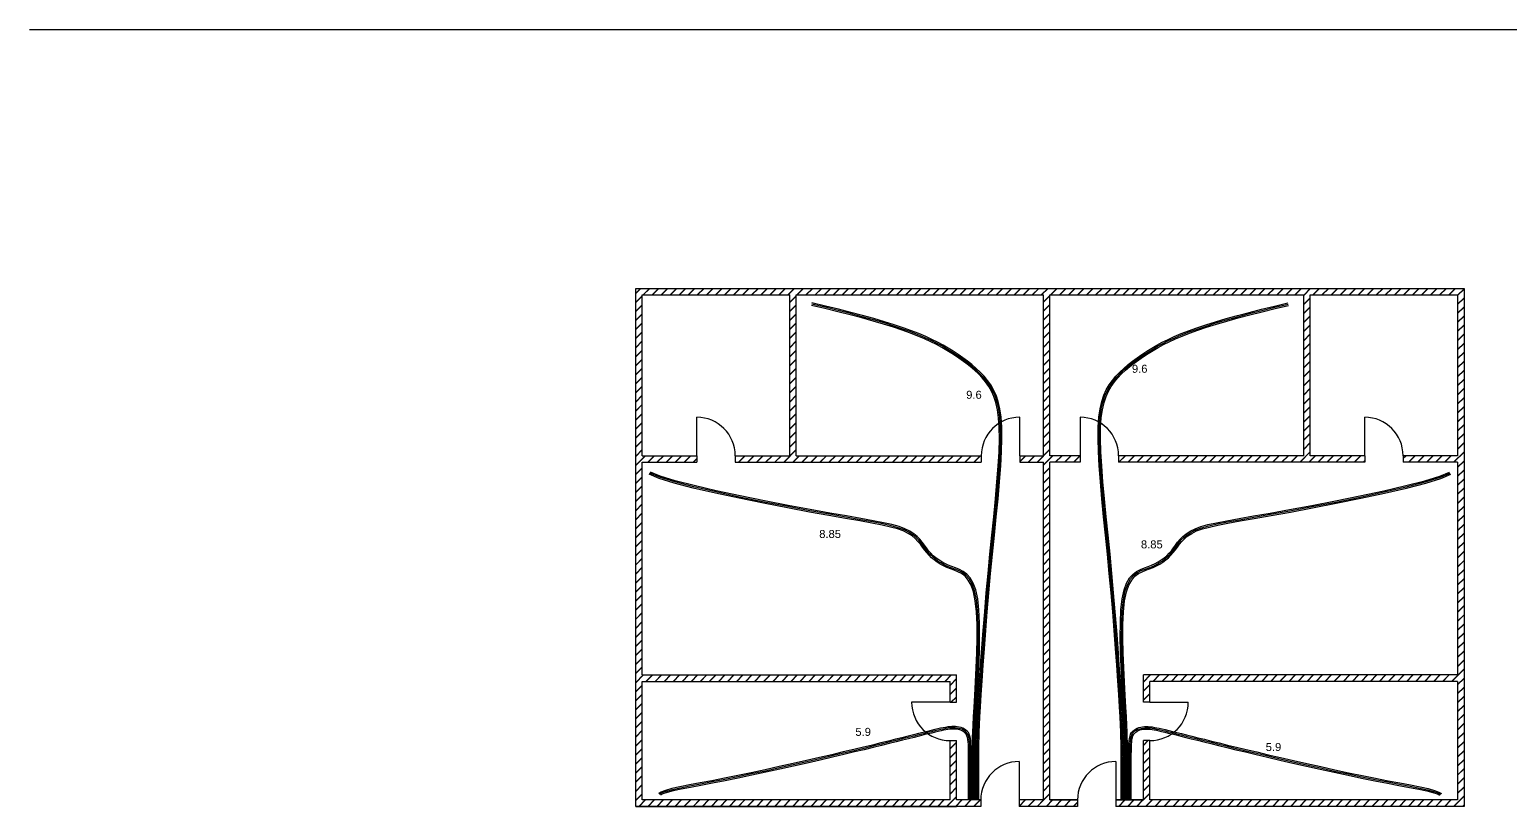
# Model space of a CAD drawing. Header units: millimetres. Extents: x 0 to 168904, y 0 to 40934.
# Drawn here: x 168694.9 to 168718.03, y 40871.35 to 40883.49 of the extents above; entities that cross this region are included whole.
import ezdxf

# ---------------------------------------------------------------- set-up
doc = ezdxf.new("R2010")
doc.units = ezdxf.units.MM
doc.layers.add('canalizaciones', color=90, linetype='Continuous')
doc.styles.get("Standard").update_dxf_attribs({"font": 'arial.ttf'})

msp = doc.modelspace()

# ---------------------------------------------------------------- hatches: boundary and pattern name
h = msp.add_hatch()
h.set_pattern_fill('JIS_LC_20A', color=256, scale=0.005)
h.set_pattern_definition([(45, (167239.70031, 40108.94209), (-0.070710678, 0.070710678), []), (45, (167239.70531, 40108.94209), (-0.070710678, 0.070710678), [])])
h.paths.add_polyline_path([(168704.467, 40873.406), (168709.375, 40873.406), (168709.375, 40872.98), (168709.275, 40872.98), (168709.275, 40873.306), (168704.467, 40873.306), (168704.467, 40871.454), (168709.275, 40871.454), (168709.275, 40872.38), (168709.375, 40872.38), (168709.375, 40871.454), (168709.755, 40871.454), (168709.755, 40871.354), (168704.367, 40871.354), (168704.367, 40879.441), (168717.304, 40879.441), (168717.304, 40871.354), (168711.866, 40871.354), (168711.866, 40871.454), (168712.296, 40871.454), (168712.296, 40872.38), (168712.396, 40872.38), (168712.396, 40871.454), (168717.204, 40871.454), (168717.204, 40873.306), (168712.396, 40873.306), (168712.396, 40872.98), (168712.296, 40872.98), (168712.296, 40873.406), (168717.204, 40873.406), (168717.204, 40876.731), (168716.352, 40876.731), (168716.352, 40876.831), (168717.204, 40876.831), (168717.204, 40879.341), (168714.9, 40879.341), (168714.9, 40876.831), (168715.752, 40876.831), (168715.752, 40876.731), (168714.8, 40876.731), (168711.908, 40876.731), (168711.908, 40876.831), (168714.8, 40876.831), (168714.8, 40879.341), (168710.836, 40879.341), (168710.836, 40876.831), (168711.308, 40876.831), (168711.308, 40876.731), (168710.836, 40876.731), (168710.836, 40871.454), (168711.266, 40871.454), (168711.266, 40871.354), (168710.355, 40871.354), (168710.355, 40871.454), (168710.736, 40871.454), (168710.736, 40876.731), (168710.363, 40876.731), (168710.363, 40876.831), (168710.736, 40876.831), (168710.736, 40879.341), (168706.871, 40879.341), (168706.871, 40876.831), (168709.763, 40876.831), (168709.763, 40876.731), (168706.871, 40876.731), (168705.919, 40876.731), (168705.919, 40876.831), (168706.771, 40876.831), (168706.771, 40879.341), (168704.467, 40879.341), (168704.467, 40876.831), (168705.319, 40876.831), (168705.319, 40876.731), (168704.467, 40876.731)])

# ---------------------------------------------------------------- linework, layer by layer
for p, q in [((168694.896, 40883.485), (168725.931, 40883.485)), ((168706.771, 40876.831), (168706.771, 40879.341)), ((168706.871, 40876.831), (168706.871, 40879.341)), ((168706.871, 40879.341), (168710.736, 40879.341)), ((168710.736, 40876.831), (168710.736, 40879.341)), ((168710.836, 40876.831), (168710.836, 40879.341)), ((168710.836, 40876.831), (168710.836, 40879.341)), ((168710.836, 40879.341), (168714.8, 40879.341)), ((168714.8, 40876.831), (168714.8, 40879.341)), ((168714.9, 40876.831), (168714.9, 40879.341)), ((168705.319, 40876.831), (168705.319, 40877.431)), ((168710.363, 40876.831), (168710.363, 40877.431)), ((168711.308, 40877.431), (168711.308, 40876.831)), ((168715.752, 40876.831), (168715.752, 40877.431)), ((168704.367, 40876.831), (168704.367, 40876.831)), ((168704.467, 40876.831), (168705.319, 40876.831)), ((168705.319, 40876.831), (168705.319, 40876.731)), ((168705.919, 40876.831), (168706.771, 40876.831)), ((168705.919, 40876.831), (168705.919, 40876.731)), ((168706.871, 40876.831), (168709.763, 40876.831)), ((168709.763, 40876.831), (168709.763, 40876.731)), ((168710.363, 40876.831), (168710.736, 40876.831)), ((168710.363, 40876.831), (168710.363, 40876.731)), ((168711.308, 40876.831), (168710.836, 40876.831)), ((168711.308, 40876.831), (168711.308, 40876.731)), ((168714.8, 40876.831), (168711.908, 40876.831)), ((168711.908, 40876.831), (168711.908, 40876.731)), ((168715.752, 40876.831), (168714.9, 40876.831)), ((168715.752, 40876.831), (168715.752, 40876.731)), ((168717.204, 40876.831), (168716.352, 40876.831)), ((168716.352, 40876.831), (168716.352, 40876.731)), ((168704.367, 40876.731), (168704.367, 40876.731)), ((168704.467, 40876.731), (168705.319, 40876.731)), ((168705.919, 40876.731), (168706.871, 40876.731)), ((168706.871, 40876.731), (168709.763, 40876.731)), ((168710.363, 40876.731), (168710.736, 40876.731)), ((168710.736, 40871.454), (168710.736, 40876.731)), ((168710.836, 40871.454), (168710.836, 40876.731)), ((168710.836, 40871.454), (168710.836, 40876.731)), ((168711.308, 40876.731), (168710.836, 40876.731)), ((168714.8, 40876.731), (168711.908, 40876.731)), ((168715.752, 40876.731), (168714.8, 40876.731)), ((168717.204, 40876.731), (168716.352, 40876.731)), ((168704.467, 40873.406), (168709.375, 40873.406)), ((168709.375, 40872.98), (168709.375, 40873.406)), ((168712.296, 40872.98), (168712.296, 40873.406)), ((168717.204, 40873.406), (168712.296, 40873.406)), ((168704.467, 40873.306), (168709.275, 40873.306)), ((168709.275, 40872.98), (168709.275, 40873.306)), ((168712.396, 40872.98), (168712.396, 40873.306)), ((168717.204, 40873.306), (168712.396, 40873.306)), ((168709.275, 40872.98), (168708.675, 40872.98)), ((168709.275, 40872.98), (168709.375, 40872.98)), ((168712.396, 40872.98), (168712.296, 40872.98)), ((168712.396, 40872.98), (168712.996, 40872.98)), ((168709.275, 40871.454), (168709.275, 40872.38)), ((168709.275, 40872.38), (168709.375, 40872.38)), ((168709.375, 40871.454), (168709.375, 40872.38)), ((168712.296, 40871.454), (168712.296, 40872.38)), ((168712.396, 40872.38), (168712.296, 40872.38)), ((168712.396, 40871.454), (168712.396, 40872.38)), ((168710.355, 40872.054), (168710.355, 40871.454)), ((168711.866, 40872.054), (168711.866, 40871.454)), ((168704.367, 40871.354), (168709.375, 40871.354)), ((168709.755, 40871.454), (168709.755, 40871.354)), ((168710.355, 40871.454), (168710.355, 40871.354)), ((168710.836, 40871.454), (168711.266, 40871.454)), ((168711.266, 40871.454), (168711.266, 40871.354)), ((168711.866, 40871.454), (168712.296, 40871.454)), ((168711.866, 40871.454), (168711.866, 40871.354))]:
    msp.add_line(p, q)
for points in [[(168709.755, 40871.354), (168704.367, 40871.354), (168704.367, 40879.441), (168717.304, 40879.441), (168717.304, 40871.354), (168711.866, 40871.354)], [(168709.755, 40871.354), (168704.367, 40871.354), (168704.367, 40879.441), (168717.304, 40879.441), (168717.304, 40871.354), (168711.866, 40871.354)], [(168704.467, 40876.831), (168704.467, 40879.341), (168706.771, 40879.341)], [(168714.9, 40879.341), (168717.204, 40879.341), (168717.204, 40876.831)], [(168704.467, 40873.406), (168704.467, 40876.731)], [(168717.204, 40876.731), (168717.204, 40873.406)], [(168709.275, 40871.454), (168704.467, 40871.454), (168704.467, 40873.306)], [(168717.204, 40873.306), (168717.204, 40871.454), (168712.396, 40871.454)], [(168709.755, 40871.354), (168705.257, 40871.354)], [(168709.755, 40871.454), (168709.375, 40871.454)], [(168710.736, 40871.454), (168710.355, 40871.454)], [(168711.266, 40871.354), (168710.355, 40871.354)], [(168711.266, 40871.354), (168710.355, 40871.354)], [(168711.266, 40871.354), (168710.355, 40871.354)], [(168711.266, 40871.454), (168710.836, 40871.454)], [(168712.296, 40871.454), (168711.866, 40871.454)], [(168717.304, 40871.354), (168711.866, 40871.354)]]:
    msp.add_lwpolyline(points)
for centre, start, end in [((168705.319, 40876.831), 0, 90), ((168710.363, 40876.831), 90, 180), ((168711.308, 40876.831), 0, 90), ((168715.752, 40876.831), 0, 90), ((168709.275, 40872.98), 180, 270), ((168712.396, 40872.98), 270, 0), ((168710.355, 40871.454), 90, 180), ((168711.866, 40871.454), 90, 180)]:
    msp.add_arc(centre, 0.6, start, end)
at = {"layer": 'canalizaciones'}
for points in [[(168709.685, 40871.454), (168709.685, 40871.561), (168709.685, 40871.664), (168709.685, 40871.762), (168709.685, 40871.854), (168709.685, 40871.941), (168709.685, 40872.023), (168709.685, 40872.098), (168709.685, 40872.167), (168709.684, 40872.231), (168709.685, 40872.293), (168709.685, 40872.359), (168709.687, 40872.433), (168709.69, 40872.52), (168709.694, 40872.626), (168709.701, 40872.755), (168709.71, 40872.912), (168709.721, 40873.1), (168709.736, 40873.318), (168709.752, 40873.56), (168709.771, 40873.823), (168709.792, 40874.101), (168709.816, 40874.392), (168709.841, 40874.69), (168709.869, 40874.992), (168709.898, 40875.292), (168709.928, 40875.589), (168709.957, 40875.878), (168709.984, 40876.156), (168710.007, 40876.42), (168710.027, 40876.667), (168710.04, 40876.892), (168710.046, 40877.094), (168710.044, 40877.269), (168710.034, 40877.42), (168710.016, 40877.549), (168709.991, 40877.66), (168709.959, 40877.756), (168709.921, 40877.84), (168709.878, 40877.914), (168709.829, 40877.982), (168709.775, 40878.047), (168709.717, 40878.108), (168709.655, 40878.167), (168709.589, 40878.224), (168709.521, 40878.278), (168709.449, 40878.33), (168709.376, 40878.38), (168709.301, 40878.428), (168709.225, 40878.475), (168709.145, 40878.521), (168709.062, 40878.567), (168708.973, 40878.611), (168708.876, 40878.656), (168708.771, 40878.7), (168708.656, 40878.745), (168708.529, 40878.791), (168708.389, 40878.837), (168708.236, 40878.885), (168708.072, 40878.933), (168707.898, 40878.982), (168707.713, 40879.031), (168707.52, 40879.08), (168707.318, 40879.129), (168707.11, 40879.178)], [(168709.705, 40871.454), (168709.705, 40871.561), (168709.705, 40871.664), (168709.705, 40871.762), (168709.705, 40871.854), (168709.705, 40871.941), (168709.705, 40872.023), (168709.705, 40872.098), (168709.705, 40872.167), (168709.704, 40872.231), (168709.705, 40872.293), (168709.705, 40872.359), (168709.707, 40872.432), (168709.71, 40872.52), (168709.714, 40872.625), (168709.721, 40872.754), (168709.73, 40872.911), (168709.741, 40873.1), (168709.755, 40873.317), (168709.772, 40873.559), (168709.791, 40873.822), (168709.812, 40874.1), (168709.836, 40874.391), (168709.861, 40874.689), (168709.889, 40874.991), (168709.918, 40875.292), (168709.948, 40875.589), (168709.977, 40875.878), (168710.004, 40876.157), (168710.028, 40876.421), (168710.047, 40876.669), (168710.06, 40876.895), (168710.066, 40877.098), (168710.063, 40877.274), (168710.053, 40877.426), (168710.035, 40877.556), (168710.009, 40877.668), (168709.977, 40877.765), (168709.939, 40877.849), (168709.895, 40877.925), (168709.845, 40877.994), (168709.791, 40878.059), (168709.732, 40878.122), (168709.669, 40878.181), (168709.603, 40878.238), (168709.534, 40878.293), (168709.462, 40878.345), (168709.388, 40878.396), (168709.312, 40878.445), (168709.235, 40878.492), (168709.155, 40878.539), (168709.071, 40878.584), (168708.982, 40878.629), (168708.885, 40878.674), (168708.779, 40878.718), (168708.663, 40878.763), (168708.536, 40878.809), (168708.395, 40878.856), (168708.243, 40878.904), (168708.078, 40878.952), (168707.903, 40879.001), (168707.718, 40879.05), (168707.525, 40879.099), (168707.323, 40879.148), (168707.114, 40879.197)], [(168709.725, 40871.454), (168709.725, 40871.561), (168709.725, 40871.664), (168709.725, 40871.762), (168709.725, 40871.854), (168709.725, 40871.941), (168709.725, 40872.023), (168709.725, 40872.098), (168709.725, 40872.167), (168709.724, 40872.231), (168709.725, 40872.293), (168709.725, 40872.358), (168709.727, 40872.432), (168709.73, 40872.519), (168709.734, 40872.625), (168709.741, 40872.753), (168709.75, 40872.91), (168709.761, 40873.099), (168709.775, 40873.316), (168709.792, 40873.558), (168709.811, 40873.82), (168709.832, 40874.099), (168709.856, 40874.39), (168709.881, 40874.688), (168709.909, 40874.99), (168709.938, 40875.291), (168709.968, 40875.588), (168709.997, 40875.878), (168710.024, 40876.158), (168710.048, 40876.423), (168710.067, 40876.671), (168710.08, 40876.898), (168710.085, 40877.101), (168710.083, 40877.278), (168710.072, 40877.431), (168710.053, 40877.563), (168710.027, 40877.676), (168709.995, 40877.774), (168709.956, 40877.859), (168709.911, 40877.935), (168709.861, 40878.005), (168709.806, 40878.072), (168709.747, 40878.135), (168709.683, 40878.195), (168709.616, 40878.253), (168709.547, 40878.308), (168709.474, 40878.361), (168709.4, 40878.412), (168709.323, 40878.461), (168709.246, 40878.509), (168709.165, 40878.556), (168709.081, 40878.602), (168708.991, 40878.647), (168708.894, 40878.692), (168708.787, 40878.737), (168708.671, 40878.782), (168708.543, 40878.828), (168708.402, 40878.875), (168708.249, 40878.923), (168708.084, 40878.971), (168707.909, 40879.02), (168707.724, 40879.069), (168707.53, 40879.119), (168707.328, 40879.168), (168707.118, 40879.217)], [(168711.946, 40871.454), (168711.946, 40871.561), (168711.946, 40871.664), (168711.946, 40871.762), (168711.946, 40871.854), (168711.946, 40871.941), (168711.946, 40872.023), (168711.946, 40872.098), (168711.947, 40872.167), (168711.947, 40872.231), (168711.947, 40872.293), (168711.946, 40872.358), (168711.944, 40872.432), (168711.941, 40872.519), (168711.937, 40872.625), (168711.93, 40872.753), (168711.921, 40872.91), (168711.91, 40873.099), (168711.896, 40873.316), (168711.879, 40873.558), (168711.86, 40873.82), (168711.839, 40874.099), (168711.816, 40874.39), (168711.79, 40874.688), (168711.763, 40874.99), (168711.733, 40875.291), (168711.704, 40875.588), (168711.674, 40875.878), (168711.647, 40876.158), (168711.624, 40876.423), (168711.605, 40876.671), (168711.592, 40876.898), (168711.586, 40877.101), (168711.589, 40877.278), (168711.599, 40877.431), (168711.618, 40877.563), (168711.644, 40877.676), (168711.676, 40877.774), (168711.715, 40877.859), (168711.76, 40877.935), (168711.81, 40878.005), (168711.865, 40878.072), (168711.925, 40878.135), (168711.988, 40878.195), (168712.055, 40878.253), (168712.125, 40878.308), (168712.197, 40878.361), (168712.272, 40878.412), (168712.348, 40878.461), (168712.425, 40878.509), (168712.506, 40878.556), (168712.59, 40878.602), (168712.68, 40878.647), (168712.778, 40878.692), (168712.884, 40878.737), (168713, 40878.782), (168713.128, 40878.828), (168713.269, 40878.875), (168713.422, 40878.923), (168713.587, 40878.971), (168713.763, 40879.02), (168713.948, 40879.069), (168714.142, 40879.119), (168714.344, 40879.168), (168714.553, 40879.217)], [(168711.966, 40871.454), (168711.966, 40871.561), (168711.966, 40871.664), (168711.966, 40871.762), (168711.966, 40871.854), (168711.966, 40871.941), (168711.966, 40872.023), (168711.966, 40872.098), (168711.967, 40872.167), (168711.967, 40872.231), (168711.967, 40872.293), (168711.966, 40872.359), (168711.964, 40872.432), (168711.961, 40872.52), (168711.957, 40872.625), (168711.95, 40872.754), (168711.941, 40872.911), (168711.93, 40873.1), (168711.916, 40873.317), (168711.899, 40873.559), (168711.88, 40873.822), (168711.859, 40874.1), (168711.836, 40874.391), (168711.81, 40874.689), (168711.783, 40874.991), (168711.753, 40875.292), (168711.724, 40875.589), (168711.695, 40875.878), (168711.667, 40876.157), (168711.644, 40876.421), (168711.625, 40876.669), (168711.611, 40876.895), (168711.606, 40877.098), (168711.608, 40877.274), (168711.619, 40877.426), (168711.637, 40877.556), (168711.662, 40877.668), (168711.694, 40877.765), (168711.733, 40877.849), (168711.777, 40877.925), (168711.826, 40877.994), (168711.881, 40878.059), (168711.939, 40878.122), (168712.002, 40878.181), (168712.068, 40878.238), (168712.138, 40878.293), (168712.209, 40878.345), (168712.283, 40878.396), (168712.359, 40878.445), (168712.436, 40878.492), (168712.516, 40878.539), (168712.6, 40878.584), (168712.689, 40878.629), (168712.786, 40878.674), (168712.892, 40878.718), (168713.008, 40878.763), (168713.135, 40878.809), (168713.276, 40878.856), (168713.429, 40878.904), (168713.593, 40878.952), (168713.768, 40879.001), (168713.953, 40879.05), (168714.147, 40879.099), (168714.348, 40879.148), (168714.557, 40879.197)], [(168711.986, 40871.454), (168711.986, 40871.561), (168711.986, 40871.664), (168711.986, 40871.762), (168711.986, 40871.854), (168711.986, 40871.941), (168711.986, 40872.023), (168711.986, 40872.098), (168711.987, 40872.167), (168711.987, 40872.231), (168711.987, 40872.293), (168711.986, 40872.359), (168711.984, 40872.433), (168711.981, 40872.52), (168711.977, 40872.626), (168711.97, 40872.755), (168711.961, 40872.912), (168711.95, 40873.1), (168711.936, 40873.318), (168711.919, 40873.56), (168711.9, 40873.823), (168711.879, 40874.101), (168711.856, 40874.392), (168711.83, 40874.69), (168711.803, 40874.992), (168711.774, 40875.292), (168711.744, 40875.589), (168711.715, 40875.878), (168711.688, 40876.156), (168711.664, 40876.42), (168711.645, 40876.667), (168711.631, 40876.892), (168711.625, 40877.094), (168711.627, 40877.269), (168711.638, 40877.42), (168711.655, 40877.549), (168711.68, 40877.66), (168711.712, 40877.756), (168711.75, 40877.84), (168711.793, 40877.914), (168711.842, 40877.982), (168711.896, 40878.047), (168711.954, 40878.108), (168712.016, 40878.167), (168712.082, 40878.224), (168712.151, 40878.278), (168712.222, 40878.33), (168712.295, 40878.38), (168712.37, 40878.428), (168712.447, 40878.475), (168712.526, 40878.521), (168712.609, 40878.567), (168712.698, 40878.611), (168712.795, 40878.656), (168712.9, 40878.7), (168713.015, 40878.745), (168713.143, 40878.791), (168713.283, 40878.837), (168713.435, 40878.885), (168713.599, 40878.933), (168713.774, 40878.982), (168713.958, 40879.031), (168714.151, 40879.08), (168714.353, 40879.129), (168714.562, 40879.178)], [(168709.645, 40871.454), (168709.645, 40871.561), (168709.645, 40871.664), (168709.645, 40871.762), (168709.645, 40871.854), (168709.645, 40871.941), (168709.645, 40872.023), (168709.645, 40872.098), (168709.645, 40872.167), (168709.644, 40872.231), (168709.645, 40872.293), (168709.645, 40872.359), (168709.647, 40872.432), (168709.65, 40872.519), (168709.654, 40872.624), (168709.661, 40872.751), (168709.67, 40872.907), (168709.681, 40873.092), (168709.693, 40873.302), (168709.704, 40873.527), (168709.712, 40873.758), (168709.717, 40873.988), (168709.716, 40874.207), (168709.706, 40874.407), (168709.688, 40874.58), (168709.659, 40874.718), (168709.621, 40874.825), (168709.575, 40874.906), (168709.523, 40874.965), (168709.468, 40875.006), (168709.409, 40875.036), (168709.35, 40875.059), (168709.292, 40875.08), (168709.236, 40875.102), (168709.183, 40875.127), (168709.132, 40875.155), (168709.085, 40875.185), (168709.04, 40875.218), (168708.998, 40875.254), (168708.96, 40875.291), (168708.924, 40875.332), (168708.891, 40875.374), (168708.859, 40875.419), (168708.826, 40875.464), (168708.789, 40875.509), (168708.746, 40875.553), (168708.695, 40875.596), (168708.632, 40875.636), (168708.557, 40875.672), (168708.466, 40875.705), (168708.356, 40875.736), (168708.224, 40875.766), (168708.064, 40875.797), (168707.874, 40875.831), (168707.651, 40875.87), (168707.389, 40875.916), (168707.086, 40875.971), (168706.741, 40876.035), (168706.369, 40876.107), (168705.988, 40876.184), (168705.616, 40876.264), (168705.271, 40876.344), (168704.973, 40876.421), (168704.737, 40876.494), (168704.584, 40876.558)], [(168709.665, 40871.454), (168709.665, 40871.561), (168709.665, 40871.664), (168709.665, 40871.762), (168709.665, 40871.854), (168709.665, 40871.941), (168709.665, 40872.023), (168709.665, 40872.098), (168709.665, 40872.167), (168709.664, 40872.231), (168709.665, 40872.293), (168709.665, 40872.359), (168709.667, 40872.433), (168709.67, 40872.52), (168709.674, 40872.625), (168709.681, 40872.753), (168709.69, 40872.909), (168709.701, 40873.096), (168709.713, 40873.307), (168709.724, 40873.533), (168709.733, 40873.767), (168709.737, 40873.998), (168709.735, 40874.219), (168709.726, 40874.421), (168709.707, 40874.594), (168709.677, 40874.734), (168709.638, 40874.842), (168709.591, 40874.923), (168709.538, 40874.982), (168709.481, 40875.024), (168709.422, 40875.054), (168709.362, 40875.077), (168709.303, 40875.098), (168709.247, 40875.12), (168709.194, 40875.145), (168709.144, 40875.172), (168709.097, 40875.202), (168709.053, 40875.234), (168709.011, 40875.269), (168708.973, 40875.307), (168708.938, 40875.347), (168708.906, 40875.39), (168708.874, 40875.434), (168708.841, 40875.479), (168708.804, 40875.525), (168708.76, 40875.57), (168708.709, 40875.613), (168708.646, 40875.653), (168708.57, 40875.69), (168708.478, 40875.723), (168708.367, 40875.754), (168708.233, 40875.784), (168708.073, 40875.816), (168707.882, 40875.85), (168707.658, 40875.889), (168707.395, 40875.935), (168707.092, 40875.99), (168706.747, 40876.054), (168706.375, 40876.126), (168705.994, 40876.203), (168705.622, 40876.283), (168705.279, 40876.363), (168704.981, 40876.44), (168704.746, 40876.512), (168704.594, 40876.576)], [(168712.006, 40871.454), (168712.006, 40871.561), (168712.006, 40871.664), (168712.006, 40871.762), (168712.006, 40871.854), (168712.006, 40871.941), (168712.006, 40872.023), (168712.006, 40872.098), (168712.007, 40872.167), (168712.007, 40872.231), (168712.007, 40872.293), (168712.006, 40872.359), (168712.004, 40872.433), (168712.001, 40872.52), (168711.997, 40872.625), (168711.99, 40872.753), (168711.982, 40872.909), (168711.97, 40873.096), (168711.958, 40873.307), (168711.947, 40873.533), (168711.938, 40873.767), (168711.934, 40873.998), (168711.936, 40874.219), (168711.945, 40874.421), (168711.964, 40874.594), (168711.994, 40874.734), (168712.033, 40874.842), (168712.08, 40874.923), (168712.133, 40874.982), (168712.19, 40875.024), (168712.25, 40875.054), (168712.31, 40875.077), (168712.368, 40875.098), (168712.424, 40875.12), (168712.477, 40875.145), (168712.528, 40875.172), (168712.575, 40875.202), (168712.619, 40875.234), (168712.66, 40875.269), (168712.698, 40875.307), (168712.733, 40875.347), (168712.765, 40875.39), (168712.797, 40875.434), (168712.83, 40875.479), (168712.867, 40875.525), (168712.911, 40875.57), (168712.963, 40875.613), (168713.026, 40875.653), (168713.102, 40875.69), (168713.193, 40875.723), (168713.304, 40875.754), (168713.438, 40875.784), (168713.598, 40875.816), (168713.789, 40875.85), (168714.014, 40875.889), (168714.276, 40875.935), (168714.58, 40875.99), (168714.925, 40876.054), (168715.297, 40876.126), (168715.677, 40876.203), (168716.049, 40876.283), (168716.393, 40876.363), (168716.691, 40876.44), (168716.925, 40876.512), (168717.077, 40876.576)], [(168712.026, 40871.454), (168712.026, 40871.561), (168712.026, 40871.664), (168712.026, 40871.762), (168712.026, 40871.854), (168712.026, 40871.941), (168712.026, 40872.023), (168712.026, 40872.098), (168712.027, 40872.167), (168712.027, 40872.231), (168712.027, 40872.293), (168712.026, 40872.359), (168712.024, 40872.432), (168712.022, 40872.519), (168712.017, 40872.624), (168712.01, 40872.751), (168712.002, 40872.907), (168711.991, 40873.092), (168711.979, 40873.302), (168711.967, 40873.527), (168711.959, 40873.758), (168711.954, 40873.988), (168711.956, 40874.207), (168711.965, 40874.407), (168711.983, 40874.58), (168712.012, 40874.718), (168712.05, 40874.825), (168712.096, 40874.906), (168712.148, 40874.965), (168712.204, 40875.006), (168712.262, 40875.036), (168712.321, 40875.059), (168712.38, 40875.08), (168712.436, 40875.102), (168712.489, 40875.127), (168712.539, 40875.155), (168712.587, 40875.185), (168712.631, 40875.218), (168712.673, 40875.254), (168712.712, 40875.291), (168712.747, 40875.332), (168712.78, 40875.374), (168712.812, 40875.419), (168712.845, 40875.464), (168712.882, 40875.509), (168712.925, 40875.553), (168712.977, 40875.596), (168713.039, 40875.636), (168713.114, 40875.672), (168713.205, 40875.705), (168713.315, 40875.736), (168713.448, 40875.766), (168713.607, 40875.797), (168713.797, 40875.831), (168714.021, 40875.87), (168714.282, 40875.916), (168714.585, 40875.971), (168714.93, 40876.035), (168715.302, 40876.107), (168715.684, 40876.184), (168716.055, 40876.264), (168716.4, 40876.344), (168716.699, 40876.421), (168716.934, 40876.494), (168717.087, 40876.558)], [(168709.625, 40871.454), (168709.625, 40871.561), (168709.625, 40871.664), (168709.625, 40871.762), (168709.625, 40871.854), (168709.625, 40871.941), (168709.625, 40872.023), (168709.625, 40872.098), (168709.625, 40872.167), (168709.624, 40872.231), (168709.625, 40872.293), (168709.625, 40872.359), (168709.627, 40872.432), (168709.63, 40872.519), (168709.634, 40872.623), (168709.641, 40872.75), (168709.649, 40872.904), (168709.66, 40873.089), (168709.672, 40873.297), (168709.683, 40873.52), (168709.692, 40873.75), (168709.697, 40873.978), (168709.696, 40874.196), (168709.687, 40874.394), (168709.669, 40874.566), (168709.641, 40874.703), (168709.604, 40874.809), (168709.56, 40874.889), (168709.509, 40874.947), (168709.454, 40874.989), (168709.397, 40875.019), (168709.338, 40875.041), (168709.28, 40875.062), (168709.225, 40875.085), (168709.171, 40875.11), (168709.121, 40875.139), (168709.072, 40875.169), (168709.027, 40875.202), (168708.985, 40875.238), (168708.946, 40875.276), (168708.91, 40875.317), (168708.877, 40875.359), (168708.845, 40875.404), (168708.811, 40875.448), (168708.774, 40875.493), (168708.732, 40875.537), (168708.681, 40875.579), (168708.619, 40875.618), (168708.544, 40875.655), (168708.455, 40875.687), (168708.346, 40875.717), (168708.214, 40875.747), (168708.055, 40875.778), (168707.867, 40875.812), (168707.644, 40875.851), (168707.383, 40875.897), (168707.08, 40875.951), (168706.735, 40876.015), (168706.363, 40876.088), (168705.982, 40876.165), (168705.609, 40876.245), (168705.264, 40876.325), (168704.965, 40876.403), (168704.729, 40876.476), (168704.575, 40876.541)], [(168712.046, 40871.454), (168712.046, 40871.561), (168712.046, 40871.664), (168712.046, 40871.762), (168712.046, 40871.854), (168712.046, 40871.941), (168712.046, 40872.023), (168712.046, 40872.098), (168712.047, 40872.167), (168712.047, 40872.231), (168712.047, 40872.293), (168712.046, 40872.359), (168712.044, 40872.432), (168712.042, 40872.519), (168712.037, 40872.623), (168712.031, 40872.75), (168712.022, 40872.904), (168712.011, 40873.089), (168711.999, 40873.297), (168711.988, 40873.52), (168711.979, 40873.75), (168711.974, 40873.978), (168711.976, 40874.196), (168711.984, 40874.394), (168712.002, 40874.566), (168712.03, 40874.703), (168712.067, 40874.809), (168712.112, 40874.889), (168712.162, 40874.947), (168712.217, 40874.989), (168712.275, 40875.019), (168712.333, 40875.041), (168712.391, 40875.062), (168712.447, 40875.085), (168712.5, 40875.11), (168712.551, 40875.139), (168712.599, 40875.169), (168712.644, 40875.202), (168712.686, 40875.238), (168712.726, 40875.276), (168712.762, 40875.317), (168712.795, 40875.359), (168712.827, 40875.404), (168712.86, 40875.448), (168712.897, 40875.493), (168712.94, 40875.537), (168712.991, 40875.579), (168713.052, 40875.618), (168713.127, 40875.655), (168713.217, 40875.687), (168713.326, 40875.717), (168713.457, 40875.747), (168713.616, 40875.778), (168713.805, 40875.812), (168714.028, 40875.851), (168714.289, 40875.897), (168714.591, 40875.951), (168714.936, 40876.015), (168715.308, 40876.088), (168715.69, 40876.165), (168716.062, 40876.245), (168716.407, 40876.325), (168716.707, 40876.403), (168716.943, 40876.476), (168717.097, 40876.541)], [(168709.605, 40871.454), (168709.605, 40871.561), (168709.605, 40871.664), (168709.605, 40871.761), (168709.605, 40871.854), (168709.605, 40871.941), (168709.605, 40872.022), (168709.605, 40872.096), (168709.605, 40872.165), (168709.604, 40872.227), (168709.604, 40872.282), (168709.602, 40872.332), (168709.598, 40872.376), (168709.593, 40872.416), (168709.585, 40872.45), (168709.575, 40872.48), (168709.561, 40872.505), (168709.543, 40872.528), (168709.523, 40872.546), (168709.499, 40872.562), (168709.473, 40872.574), (168709.446, 40872.584), (168709.417, 40872.591), (168709.388, 40872.596), (168709.359, 40872.599), (168709.33, 40872.6), (168709.301, 40872.6), (168709.271, 40872.598), (168709.239, 40872.594), (168709.205, 40872.588), (168709.169, 40872.581), (168709.128, 40872.573), (168709.084, 40872.563), (168709.035, 40872.552), (168708.981, 40872.539), (168708.921, 40872.524), (168708.855, 40872.508), (168708.783, 40872.49), (168708.704, 40872.471), (168708.618, 40872.449), (168708.524, 40872.426), (168708.423, 40872.401), (168708.313, 40872.374), (168708.193, 40872.344), (168708.064, 40872.312), (168707.923, 40872.278), (168707.771, 40872.242), (168707.606, 40872.203), (168707.428, 40872.161), (168707.236, 40872.116), (168707.033, 40872.069), (168706.822, 40872.022), (168706.606, 40871.974), (168706.387, 40871.926), (168706.17, 40871.879), (168705.957, 40871.835), (168705.75, 40871.793), (168705.553, 40871.755), (168705.37, 40871.72), (168705.202, 40871.688), (168705.054, 40871.659), (168704.929, 40871.631), (168704.83, 40871.604), (168704.759, 40871.578), (168704.722, 40871.553)], [(168709.585, 40871.454), (168709.585, 40871.561), (168709.585, 40871.664), (168709.585, 40871.761), (168709.585, 40871.853), (168709.585, 40871.94), (168709.585, 40872.02), (168709.585, 40872.095), (168709.585, 40872.162), (168709.584, 40872.223), (168709.584, 40872.278), (168709.582, 40872.326), (168709.579, 40872.369), (168709.574, 40872.406), (168709.567, 40872.439), (168709.557, 40872.468), (168709.544, 40872.492), (168709.528, 40872.513), (168709.509, 40872.531), (168709.487, 40872.545), (168709.463, 40872.557), (168709.437, 40872.566), (168709.411, 40872.572), (168709.383, 40872.577), (168709.355, 40872.58), (168709.328, 40872.581), (168709.3, 40872.58), (168709.271, 40872.578), (168709.24, 40872.574), (168709.207, 40872.568), (168709.171, 40872.562), (168709.132, 40872.553), (168709.088, 40872.543), (168709.039, 40872.532), (168708.985, 40872.519), (168708.925, 40872.505), (168708.859, 40872.489), (168708.787, 40872.471), (168708.708, 40872.451), (168708.622, 40872.43), (168708.529, 40872.407), (168708.428, 40872.381), (168708.318, 40872.354), (168708.198, 40872.325), (168708.068, 40872.293), (168707.928, 40872.259), (168707.775, 40872.222), (168707.61, 40872.183), (168707.432, 40872.141), (168707.24, 40872.097), (168707.037, 40872.05), (168706.826, 40872.002), (168706.61, 40871.954), (168706.392, 40871.906), (168706.175, 40871.86), (168705.962, 40871.815), (168705.756, 40871.774), (168705.559, 40871.736), (168705.377, 40871.701), (168705.21, 40871.67), (168705.064, 40871.64), (168704.94, 40871.613), (168704.842, 40871.588), (168704.773, 40871.564), (168704.737, 40871.54)], [(168709.565, 40871.454), (168709.565, 40871.561), (168709.565, 40871.664), (168709.565, 40871.761), (168709.565, 40871.853), (168709.565, 40871.939), (168709.565, 40872.019), (168709.565, 40872.093), (168709.565, 40872.16), (168709.564, 40872.219), (168709.564, 40872.273), (168709.562, 40872.32), (168709.559, 40872.361), (168709.555, 40872.397), (168709.548, 40872.428), (168709.539, 40872.455), (168709.528, 40872.479), (168709.513, 40872.498), (168709.495, 40872.515), (168709.475, 40872.528), (168709.453, 40872.539), (168709.429, 40872.548), (168709.404, 40872.554), (168709.378, 40872.558), (168709.352, 40872.56), (168709.326, 40872.561), (168709.299, 40872.56), (168709.271, 40872.558), (168709.241, 40872.554), (168709.209, 40872.549), (168709.174, 40872.542), (168709.135, 40872.533), (168709.091, 40872.524), (168709.043, 40872.512), (168708.989, 40872.499), (168708.929, 40872.485), (168708.864, 40872.469), (168708.792, 40872.451), (168708.713, 40872.432), (168708.627, 40872.41), (168708.534, 40872.387), (168708.432, 40872.362), (168708.322, 40872.335), (168708.203, 40872.305), (168708.073, 40872.274), (168707.933, 40872.239), (168707.78, 40872.203), (168707.615, 40872.164), (168707.437, 40872.122), (168707.245, 40872.077), (168707.042, 40872.03), (168706.831, 40871.983), (168706.615, 40871.934), (168706.397, 40871.887), (168706.18, 40871.84), (168705.967, 40871.796), (168705.761, 40871.755), (168705.566, 40871.717), (168705.384, 40871.682), (168705.218, 40871.651), (168705.073, 40871.622), (168704.95, 40871.596), (168704.854, 40871.572), (168704.787, 40871.549), (168704.752, 40871.528)], [(168712.066, 40871.454), (168712.066, 40871.561), (168712.066, 40871.664), (168712.066, 40871.761), (168712.066, 40871.854), (168712.066, 40871.941), (168712.066, 40872.022), (168712.066, 40872.096), (168712.067, 40872.165), (168712.067, 40872.227), (168712.068, 40872.282), (168712.07, 40872.332), (168712.073, 40872.376), (168712.078, 40872.416), (168712.086, 40872.45), (168712.096, 40872.48), (168712.11, 40872.505), (168712.128, 40872.528), (168712.149, 40872.546), (168712.172, 40872.562), (168712.198, 40872.574), (168712.225, 40872.584), (168712.254, 40872.591), (168712.283, 40872.596), (168712.312, 40872.599), (168712.341, 40872.6), (168712.371, 40872.6), (168712.401, 40872.598), (168712.432, 40872.594), (168712.466, 40872.588), (168712.503, 40872.581), (168712.543, 40872.573), (168712.587, 40872.563), (168712.636, 40872.552), (168712.69, 40872.539), (168712.75, 40872.524), (168712.816, 40872.508), (168712.888, 40872.49), (168712.967, 40872.471), (168713.053, 40872.449), (168713.147, 40872.426), (168713.248, 40872.401), (168713.358, 40872.374), (168713.478, 40872.344), (168713.607, 40872.312), (168713.748, 40872.278), (168713.9, 40872.242), (168714.065, 40872.203), (168714.244, 40872.161), (168714.435, 40872.116), (168714.638, 40872.069), (168714.849, 40872.022), (168715.066, 40871.974), (168715.284, 40871.926), (168715.501, 40871.879), (168715.715, 40871.835), (168715.921, 40871.793), (168716.118, 40871.755), (168716.302, 40871.72), (168716.469, 40871.688), (168716.617, 40871.659), (168716.742, 40871.631), (168716.842, 40871.604), (168716.912, 40871.578), (168716.95, 40871.553)], [(168712.086, 40871.454), (168712.086, 40871.561), (168712.086, 40871.664), (168712.086, 40871.761), (168712.086, 40871.853), (168712.086, 40871.94), (168712.086, 40872.02), (168712.086, 40872.095), (168712.086, 40872.162), (168712.087, 40872.223), (168712.088, 40872.278), (168712.089, 40872.326), (168712.092, 40872.369), (168712.097, 40872.406), (168712.104, 40872.439), (168712.114, 40872.468), (168712.127, 40872.492), (168712.143, 40872.513), (168712.163, 40872.531), (168712.184, 40872.545), (168712.208, 40872.557), (168712.234, 40872.566), (168712.261, 40872.572), (168712.288, 40872.577), (168712.316, 40872.58), (168712.343, 40872.581), (168712.371, 40872.58), (168712.4, 40872.578), (168712.431, 40872.574), (168712.464, 40872.568), (168712.5, 40872.562), (168712.54, 40872.553), (168712.584, 40872.543), (168712.632, 40872.532), (168712.686, 40872.519), (168712.746, 40872.505), (168712.812, 40872.489), (168712.884, 40872.471), (168712.963, 40872.451), (168713.049, 40872.43), (168713.142, 40872.407), (168713.244, 40872.381), (168713.354, 40872.354), (168713.473, 40872.325), (168713.603, 40872.293), (168713.743, 40872.259), (168713.896, 40872.222), (168714.061, 40872.183), (168714.239, 40872.141), (168714.431, 40872.097), (168714.634, 40872.05), (168714.845, 40872.002), (168715.061, 40871.954), (168715.279, 40871.906), (168715.496, 40871.86), (168715.71, 40871.815), (168715.916, 40871.774), (168716.112, 40871.736), (168716.295, 40871.701), (168716.461, 40871.67), (168716.608, 40871.64), (168716.732, 40871.613), (168716.829, 40871.588), (168716.898, 40871.564), (168716.934, 40871.54)], [(168712.106, 40871.454), (168712.106, 40871.561), (168712.106, 40871.664), (168712.106, 40871.761), (168712.106, 40871.853), (168712.106, 40871.939), (168712.106, 40872.019), (168712.106, 40872.093), (168712.106, 40872.16), (168712.107, 40872.219), (168712.108, 40872.273), (168712.109, 40872.32), (168712.112, 40872.361), (168712.116, 40872.397), (168712.123, 40872.428), (168712.132, 40872.455), (168712.144, 40872.479), (168712.159, 40872.498), (168712.176, 40872.515), (168712.197, 40872.528), (168712.219, 40872.539), (168712.242, 40872.548), (168712.267, 40872.554), (168712.293, 40872.558), (168712.319, 40872.56), (168712.345, 40872.561), (168712.372, 40872.56), (168712.4, 40872.558), (168712.43, 40872.554), (168712.462, 40872.549), (168712.498, 40872.542), (168712.537, 40872.533), (168712.58, 40872.524), (168712.629, 40872.512), (168712.682, 40872.499), (168712.742, 40872.485), (168712.807, 40872.469), (168712.879, 40872.451), (168712.958, 40872.432), (168713.044, 40872.41), (168713.138, 40872.387), (168713.239, 40872.362), (168713.349, 40872.335), (168713.468, 40872.305), (168713.598, 40872.274), (168713.739, 40872.239), (168713.891, 40872.203), (168714.056, 40872.164), (168714.235, 40872.122), (168714.427, 40872.077), (168714.63, 40872.03), (168714.841, 40871.983), (168715.057, 40871.934), (168715.275, 40871.887), (168715.492, 40871.84), (168715.704, 40871.796), (168715.91, 40871.755), (168716.106, 40871.717), (168716.288, 40871.682), (168716.453, 40871.651), (168716.598, 40871.622), (168716.721, 40871.596), (168716.817, 40871.572), (168716.884, 40871.549), (168716.919, 40871.528)]]:
    msp.add_lwpolyline(points, dxfattribs=at)

# ---------------------------------------------------------------- texts
at = {"layer": 'canalizaciones', "char_height": 0.125, "attachment_point": 1}
for s, insert in [('9.6', (168712.116, 40878.251)), ('9.6', (168709.527, 40877.845)), ('8.85', (168707.231, 40875.671)), ('8.85', (168712.257, 40875.508)), ('5.9', (168707.796, 40872.58)), ('5.9', (168714.206, 40872.344))]:
    msp.add_mtext_dynamic_manual_height_columns(s, width=0.72469, gutter_width=12.5, heights=[0], dxfattribs=dict(at, insert=insert))

doc.saveas('drawing.dxf')
